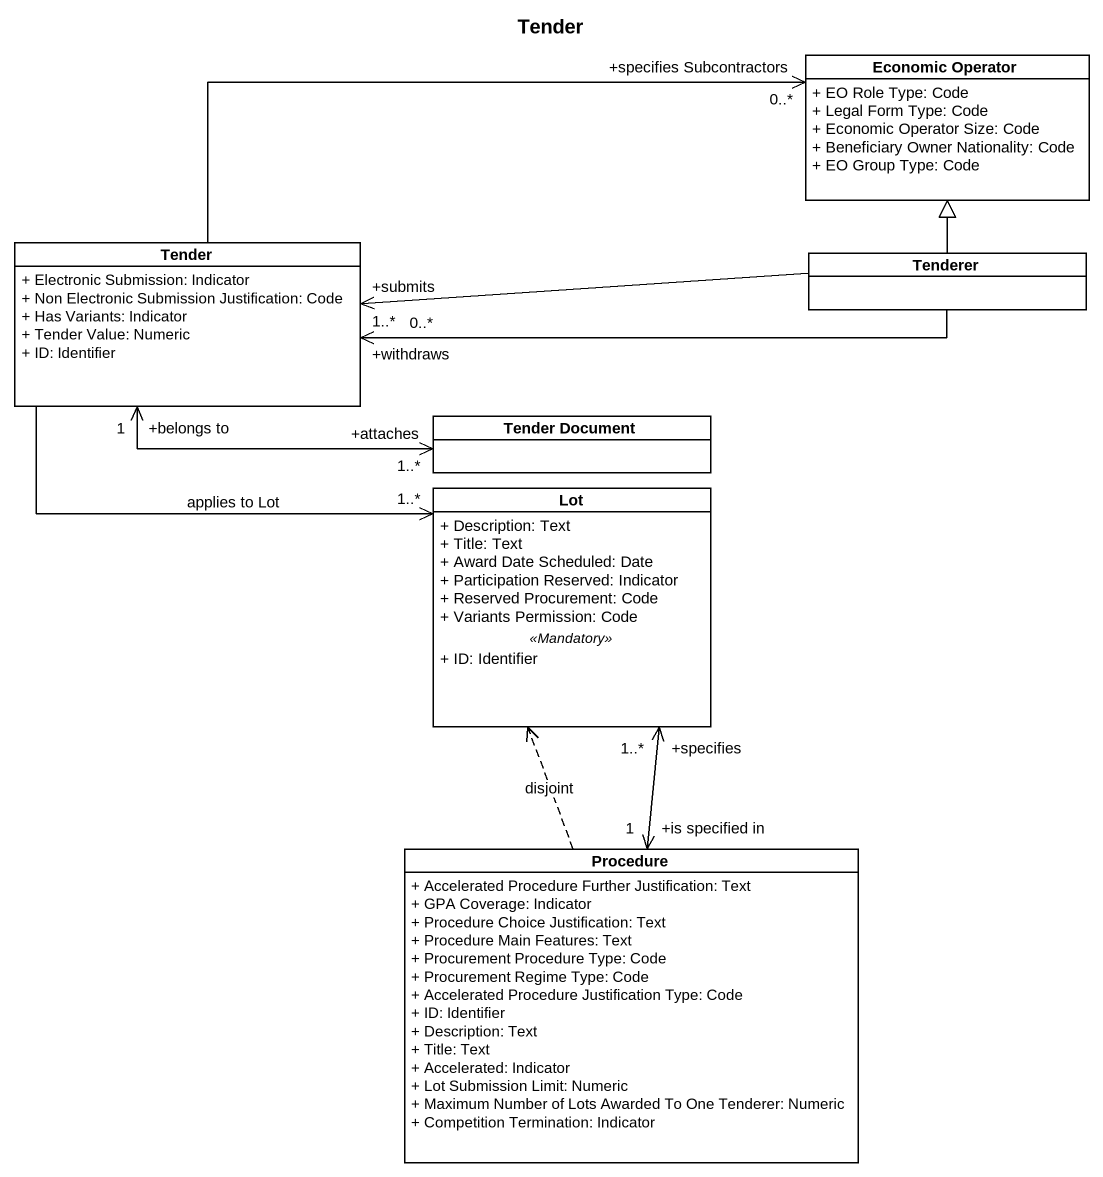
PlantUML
@startuml
title Tender
hide circle
hide empty members
skinparam classAttributeIconSize 0
class "Economic Operator" as Economic_Operator {
  + EO Role Type: Code
  + Legal Form Type: Code
  + Economic Operator Size: Code
  + Beneficiary Owner Nationality: Code
  + EO Group Type: Code
}
class Tender {
  + Electronic Submission: Indicator
  + Non Electronic Submission Justification: Code
  + Has Variants: Indicator
  + Tender Value: Numeric
  + ID: Identifier
}
class Tenderer
class "Tender Document" as Tender_Document
class Lot {
  + Description: Text
  + Title: Text
  + Award Date Scheduled: Date
  + Participation Reserved: Indicator
  + Reserved Procurement: Code
  + Variants Permission: Code
  .. <<Mandatory>> ..
  + ID: Identifier
}
class Procedure {
  + Accelerated Procedure Further Justification: Text
  + GPA Coverage: Indicator
  + Procedure Choice Justification: Text
  + Procedure Main Features: Text
  + Procurement Procedure Type: Code
  + Procurement Regime Type: Code
  + Accelerated Procedure Justification Type: Code
  + ID: Identifier
  + Description: Text
  + Title: Text
  + Accelerated: Indicator
  + Lot Submission Limit: Numeric
  + Maximum Number of Lots Awarded To One Tenderer: Numeric
  + Competition Termination: Indicator
}
Tender -right-> "+specifies Subcontractors\n0..*" Economic_Operator
Tender "+belongs to\n1" <-right-> "+attaches\n1..*" Tender_Document
Tender --> "1..*" Lot : applies to Lot
Tenderer -up-|> Economic_Operator
Tenderer -left-> "+submits\n1..*" Tender
Tenderer -left-> "+withdraws\n0..*" Tender
Procedure .up.> Lot : disjoint
Procedure "+is specified in\n1" <-up-> "+specifies\n1..*" Lot
@enduml
